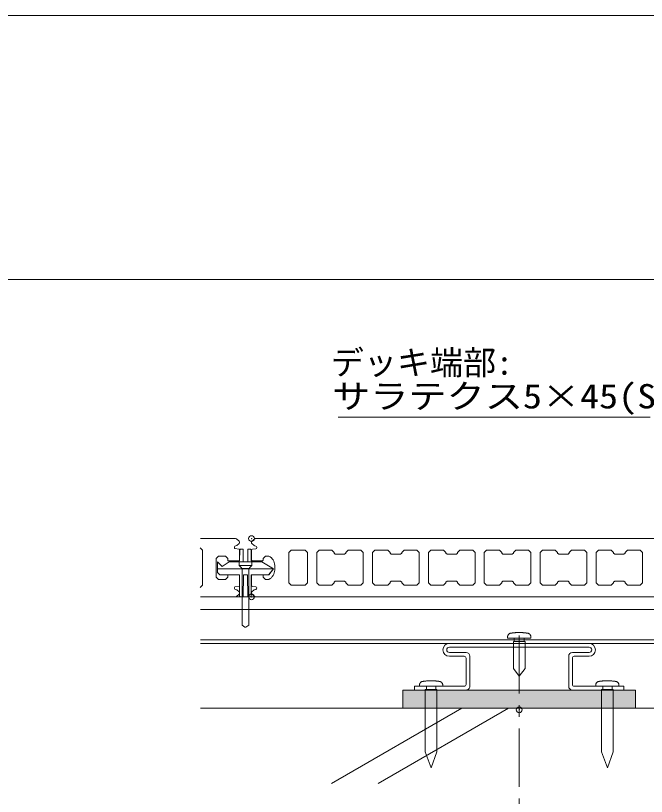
# Model space of a CAD drawing. Units: millimetres, scale not verified. Extents: x -4750 to 4750, y -3000 to 3000.
# Drawn here: x 3865.1 to 4136, y -1402.6 to -1067.5 of the extents above; entities that cross this region are included whole.
import ezdxf
from ezdxf.enums import TextEntityAlignment as Align

# ---------------------------------------------------------------- set-up
doc = ezdxf.new("R2010")
doc.units = ezdxf.units.MM
doc.header["$LTSCALE"] = 5
doc.header["$PDMODE"] = 32
doc.header["$PDSIZE"] = 2.5
doc.linetypes.add('CHAIN1', pattern=[8, 5, -1, 1, -1])
for name, color, linetype, lineweight in [('0-0_デッキ', 7, 'Continuous', 9), ('0-1_束', 7, 'Continuous', 9), ('0-2_根太', 7, 'Continuous', 9), ('0-3_一般', 7, 'Continuous', 9), ('0-5_図枠', 7, 'Continuous', 9), ('0-6_文字', 7, 'Continuous', 9), ('0-8_ビス', 7, 'Continuous', 9), ('0-A_WQCS', 7, 'Continuous', 9)]:
    doc.layers.add(name, color=color, linetype=linetype, lineweight=lineweight)
doc.styles.add('ＭＳ ゴシック', font='')
doc.styles.get('ＭＳ ゴシック').set_extended_font_data('MS Gothic')

# ---------------------------------------------------------------- blocks, each defined once
blk = doc.blocks.new('グループ-11-1')
at = {"layer": '0-2_根太'}
for p, q in [((113028.3, -44885.6), (108290.6, -44885.6)), ((113028.3, -45285.6), (113028.3, -44885.6)), ((113028.3, -44995.6), (108290.6, -44995.6)), ((113028.3, -45253.6), (108290.6, -45253.6)), ((113028.3, -45285.6), (108290.6, -45285.6))]:
    blk.add_line(p, q, dxfattribs=at)
blk = doc.blocks.new('グループ-85-1')
at = {"layer": '0-3_一般'}
for p, q in [((-40, 298), (-40, 326)), ((40, 326), (40, 298))]:
    blk.add_line(p, q, dxfattribs=at)
for points in [[(-92.2, 357.2), (-93.6, 355.4), (-94.9, 353.5), (-96.1, 351.6), (-97.1, 349.6), (-97.9, 347.6), (-98.6, 345.5), (-99.2, 343.4), (-99.6, 341.3), (-99.9, 339.3), (-100, 337.2), (-100, 336), (-100, 335.5), (-100, 335), (-100, 334.5), (-100, 334.1), (-100, 333.6), (-100, 333.1), (-100, 332.6), (-100, 332.1), (-100, 331.7), (-100, 331.2), (-100, 330.7), (-100, 330.2), (-100, 329.7), (-100, 329.3), (-100, 328.8), (-100, 328.3), (-100, 327.8), (-100, 327.3), (-100, 326.8), (-100, 326.4), (-97.6, 326), (-88.2, 326), (-78.8, 326), (-69.4, 326), (-60, 326), (-50.6, 326), (-41.2, 326), (-31.8, 326)], [(-17.1, 373.6), (-21.8, 373.4), (-26.5, 373.1), (-31.2, 372.8), (-35.9, 372.4), (-40.6, 371.9), (-45.3, 371.4), (-50, 370.8), (-51, 370.7), (-52.1, 370.5), (-53.1, 370.4), (-54.2, 370.3), (-55.2, 370.1), (-56.2, 370), (-57.3, 369.9), (-58.3, 369.7), (-59.3, 369.6), (-60.4, 369.5), (-61.4, 369.3), (-62.5, 369.2), (-63.5, 369.1), (-64.5, 368.9), (-65.6, 368.8), (-66.6, 368.7), (-67.7, 368.5), (-68.7, 368.4), (-69.7, 368.3), (-70.8, 368.1), (-71.8, 368), (-73.6, 367.7), (-75.6, 367.3), (-77.6, 366.8), (-79.6, 366.1), (-81.6, 365.2), (-83.5, 364.2), (-85.4, 363.1), (-87.3, 361.8), (-89, 360.4), (-90.7, 358.8), (-92.2, 357.2)], [(79.1, 366.3), (77.1, 366.9), (75.1, 367.4), (73.1, 367.8), (71.5, 368), (70.5, 368.2), (69.5, 368.3), (68.4, 368.4), (67.4, 368.6), (66.4, 368.7), (65.3, 368.8), (64.3, 369), (63.2, 369.1), (62.2, 369.2), (61.2, 369.4), (60.1, 369.5), (59.1, 369.6), (58, 369.8), (57, 369.9), (56, 370), (54.9, 370.2), (53.9, 370.3), (52.9, 370.4), (51.8, 370.6), (50.8, 370.7), (48.8, 370.9), (44.1, 371.5), (39.4, 372), (34.7, 372.5), (30, 372.8), (25.3, 373.2), (20.6, 373.5), (15.9, 373.7), (11.2, 373.8), (6.5, 373.9), (1.8, 374), (-2.9, 374), (-7.6, 373.9), (-12.4, 373.8), (-17.1, 373.6)], [(100, 326), (100, 326.5), (100, 327), (100, 327.4), (100, 327.9), (100, 328.4), (100, 328.9), (100, 329.4), (100, 329.9), (100, 330.3), (100, 330.8), (100, 331.3), (100, 331.8), (100, 332.3), (100, 332.7), (100, 333.2), (100, 333.7), (100, 334.2), (100, 334.7), (100, 335.2), (100, 335.6), (100, 336.1), (100, 337.7), (99.8, 339.8), (99.5, 341.8), (99.1, 343.9), (98.5, 346), (97.7, 348.1), (96.8, 350.1), (95.8, 352.1), (94.6, 354), (93.3, 355.8), (91.8, 357.6), (90.3, 359.2), (88.6, 360.7), (86.8, 362.1), (84.9, 363.4), (83, 364.5), (81.1, 365.4), (79.1, 366.3)], [(-31.8, 326), (-22.4, 326), (-12.9, 326), (-3.5, 326), (5.9, 326), (15.3, 326), (24.7, 326), (34.1, 326), (43.5, 326), (52.9, 326), (62.4, 326), (71.8, 326), (81.2, 326), (90.6, 326), (100, 326), (100, 326)]]:
    blk.add_lwpolyline(points, dxfattribs=at)
blk.add_lwpolyline([(50, 298), (50, -236), (0, -374), (-50, -236), (-50, 298)], close=True, dxfattribs=at)
blk = doc.blocks.new('シンボル-22')
at = {"layer": '0-3_一般'}
blk.add_blockref('グループ-85-1', (0, 0), dxfattribs=at)
blk = doc.blocks.new('グループ-208-1')
at = {"layer": '0-3_一般'}
blk.add_point((111028.3, -45855.6), dxfattribs=at)
at = {"layer": '0-8_ビス'}
for p in [(110271.3, -45979.6), (111785.3, -45979.6)]:
    blk.add_blockref('シンボル-22', p, dxfattribs=at)
blk = doc.blocks.new('グループ-223-1')
at = {"layer": '0-8_ビス'}
for p, q in [((110985.9, -45267.6), (110985.9, -45239.6)), ((111070.7, -45239.6), (111070.7, -45267.6))]:
    blk.add_line(p, q, dxfattribs=at)
for points in [[(110936.1, -45208.5), (110934.7, -45210.3), (110933.4, -45212.1), (110932.2, -45214.1), (110931.2, -45216.1), (110930.4, -45218.1), (110929.7, -45220.2), (110929.1, -45222.2), (110928.7, -45224.3), (110928.5, -45226.4), (110928.3, -45228.4), (110928.3, -45229.7), (110928.3, -45230.1), (110928.3, -45230.6), (110928.3, -45231.1), (110928.3, -45231.6), (110928.3, -45232.1), (110928.3, -45232.5), (110928.3, -45233), (110928.3, -45233.5), (110928.3, -45234), (110928.3, -45234.5), (110928.3, -45235), (110928.3, -45235.4), (110928.3, -45235.9), (110928.3, -45236.4), (110928.3, -45236.9), (110928.3, -45237.4), (110928.3, -45237.8), (110928.3, -45238.3), (110928.3, -45238.8), (110928.3, -45239.3), (110930.7, -45239.6), (110940.1, -45239.6), (110949.5, -45239.6), (110958.9, -45239.6), (110968.3, -45239.6), (110977.7, -45239.6), (110987.1, -45239.6), (110996.6, -45239.6)], [(111011.3, -45192), (111006.6, -45192.3), (111001.9, -45192.5), (110997.1, -45192.9), (110992.4, -45193.3), (110987.7, -45193.8), (110983, -45194.3), (110978.3, -45194.8), (110977.3, -45195), (110976.2, -45195.1), (110975.2, -45195.2), (110974.2, -45195.4), (110973.1, -45195.5), (110972.1, -45195.6), (110971.1, -45195.8), (110970, -45195.9), (110969, -45196), (110967.9, -45196.2), (110966.9, -45196.3), (110965.9, -45196.4), (110964.8, -45196.6), (110963.8, -45196.7), (110962.7, -45196.8), (110961.7, -45197), (110960.7, -45197.1), (110959.6, -45197.2), (110958.6, -45197.4), (110957.6, -45197.5), (110956.5, -45197.6), (110954.8, -45197.9), (110952.8, -45198.3), (110950.8, -45198.9), (110948.7, -45199.6), (110946.8, -45200.4), (110944.8, -45201.4), (110942.9, -45202.6), (110941.1, -45203.9), (110939.3, -45205.3), (110937.7, -45206.8), (110936.1, -45208.5)], [(110996.6, -45239.6), (111006, -45239.6), (111015.4, -45239.6), (111024.8, -45239.6), (111034.2, -45239.6), (111043.6, -45239.6), (111053, -45239.6), (111062.4, -45239.6), (111071.9, -45239.6), (111081.3, -45239.6), (111090.7, -45239.6), (111100.1, -45239.6), (111109.5, -45239.6), (111118.9, -45239.6), (111128.3, -45239.6)], [(111107.4, -45199.4), (111105.4, -45198.7), (111103.4, -45198.2), (111101.4, -45197.8), (111099.9, -45197.6), (111098.8, -45197.5), (111097.8, -45197.3), (111096.7, -45197.2), (111095.7, -45197.1), (111094.7, -45196.9), (111093.6, -45196.8), (111092.6, -45196.7), (111091.6, -45196.5), (111090.5, -45196.4), (111089.5, -45196.3), (111088.4, -45196.1), (111087.4, -45196), (111086.4, -45195.9), (111085.3, -45195.7), (111084.3, -45195.6), (111083.3, -45195.5), (111082.2, -45195.3), (111081.2, -45195.2), (111080.1, -45195.1), (111079.1, -45194.9), (111077.1, -45194.7), (111072.4, -45194.1), (111067.7, -45193.6), (111063, -45193.2), (111058.3, -45192.8), (111053.6, -45192.5), (111048.9, -45192.2), (111044.2, -45192), (111039.5, -45191.8), (111034.8, -45191.7), (111030.1, -45191.7), (111025.4, -45191.7), (111020.7, -45191.7), (111016, -45191.8), (111011.3, -45192)], [(111128.3, -45239.6), (111128.3, -45239.2), (111128.3, -45238.7), (111128.3, -45238.2), (111128.3, -45237.7), (111128.3, -45237.2), (111128.3, -45236.8), (111128.3, -45236.3), (111128.3, -45235.8), (111128.3, -45235.3), (111128.3, -45234.8), (111128.3, -45234.4), (111128.3, -45233.9), (111128.3, -45233.4), (111128.3, -45232.9), (111128.3, -45232.4), (111128.3, -45231.9), (111128.3, -45231.5), (111128.3, -45231), (111128.3, -45230.5), (111128.3, -45230), (111128.3, -45229.5), (111128.3, -45227.9), (111128.1, -45225.9), (111127.8, -45223.8), (111127.4, -45221.7), (111126.8, -45219.6), (111126.1, -45217.6), (111125.2, -45215.5), (111124.1, -45213.6), (111122.9, -45211.6), (111121.6, -45209.8), (111120.2, -45208.1), (111118.6, -45206.4), (111116.9, -45204.9), (111115.1, -45203.5), (111113.3, -45202.3), (111111.4, -45201.2), (111109.4, -45200.2), (111107.4, -45199.4)]]:
    blk.add_lwpolyline(points, dxfattribs=at)
blk.add_lwpolyline([(111078.3, -45267.6), (111078.3, -45501.9), (111028.3, -45567.6), (110978.3, -45501.9), (110978.3, -45267.6)], close=True, dxfattribs=at)
blk = doc.blocks.new('グループ-464-1')
at = {"layer": '0-0_デッキ'}
for p, q in [((108590.8, -44385.6), (108290.6, -44385.6)), ((108599.7, -44388.8), (108590.8, -44385.6)), ((108622, -44407.4), (108599.7, -44388.8)), ((108600.8, -44445.6), (108621.9, -44428.8)), ((108621.9, -44428.8), (108625.8, -44420.6)), ((108625.8, -44415.6), (108622, -44407.4)), ((108625.8, -44420.6), (108625.8, -44415.6)), ((108285.8, -44465.6), (108305.8, -44485.6)), ((108305.8, -44485.6), (108305.8, -44785.6)), ((108580.8, -44456.6), (108585.6, -44450.2)), ((108580.8, -44466.6), (108580.8, -44456.6)), ((108585.8, -44472.1), (108580.8, -44466.6)), ((108585.6, -44450.2), (108600.8, -44445.6)), ((108620.9, -44475.2), (108585.8, -44472.1)), ((108625.8, -44480.6), (108620.9, -44475.2)), ((108625.8, -44570.6), (108625.8, -44480.6)), ((108425.8, -44555.6), (108445.8, -44535.6)), ((108425.8, -44715.6), (108425.8, -44555.6)), ((108445.8, -44535.6), (108505.8, -44535.6)), ((108505.8, -44535.6), (108525.8, -44555.6)), ((108525.8, -44555.6), (108525.8, -44575.6)), ((108525.8, -44575.6), (108620.8, -44575.6)), ((108620.8, -44575.6), (108625.8, -44570.6)), ((108525.8, -44695.6), (108525.8, -44715.6)), ((108620.8, -44695.6), (108525.8, -44695.6)), ((108625.8, -44700.6), (108620.8, -44695.6)), ((108625.8, -44790.6), (108625.8, -44700.6)), ((108445.8, -44735.6), (108425.8, -44715.6)), ((108505.8, -44735.6), (108445.8, -44735.6)), ((108525.8, -44715.6), (108505.8, -44735.6)), ((108305.8, -44785.6), (108285.8, -44805.6)), ((108580.8, -44804.6), (108585.8, -44799.2)), ((108580.8, -44814.6), (108580.8, -44804.6)), ((108585.6, -44821.1), (108580.8, -44814.6)), ((108600.8, -44825.6), (108585.6, -44821.1)), ((108585.8, -44799.2), (108620.9, -44796.1)), ((108621.9, -44842.5), (108600.8, -44825.6)), ((108620.9, -44796.1), (108625.8, -44790.6)), ((108290.6, -44885.6), (108590.8, -44885.6)), ((108590.8, -44885.6), (108599.7, -44882.4)), ((108599.7, -44882.4), (108622, -44863.8)), ((108625.8, -44850.6), (108621.9, -44842.5)), ((108622, -44863.8), (108625.8, -44855.6)), ((108625.8, -44855.6), (108625.8, -44850.6))]:
    blk.add_line(p, q, dxfattribs=at)
blk = doc.blocks.new('グループ-29-1')
at = {"layer": '0-A_WQCS'}
for p, q in [((-48.2, 329.1), (-49.8, 234.5)), ((-20, 335), (-42.2, 335)), ((-20, 335), (-20, 329.2)), ((-20, 329.2), (-20, 234.7)), ((20, 329.2), (20, 335)), ((42.2, 335), (20, 335)), ((20, 234.7), (20, 329.2)), ((49.8, 234.5), (48.2, 329.1)), ((-140, 225), (140, 225)), ((240, 165), (-240, 165)), ((200, 115), (240, 165)), ((-50, 105.6), (-50, -69)), ((-16.9, 105.3), (-19.9, -69.2)), ((19.9, -69.2), (16.9, 105.3)), ((50, -69), (50, 105.6)), ((-44, -75), (-20, -75)), ((-19.9, -69.2), (-20, -75)), ((20, -75), (19.9, -69.2)), ((20, -75), (44, -75))]:
    blk.add_line(p, q, dxfattribs=at)
blk.add_lwpolyline([(-240, 225), (-200, 185), (-140, 225), (-49.8, 235), (-48.2, 329.1), (-42.2, 335), (-20, 335), (-20, 225), (20, 225), (20, 335), (42.2, 335), (48.2, 329.1), (49.8, 235), (140, 225), (240, 165), (198.9, 115), (50, 115), (50, -69), (44, -75), (20, -75), (16.7, 115), (-16.7, 115), (-20, -75), (-44, -75), (-50, -69), (-50, 115), (-220, 115), (-240, 135)], close=True, dxfattribs=at)
for centre, start, end in [((-42.2, 329), 90, 179), ((42.2, 329), 1, 90), ((-44, -69), 180, 270), ((44, -69), 270, 0)]:
    blk.add_arc(centre, 6, start, end, dxfattribs=at)
blk = doc.blocks.new('グループ-30-1')
at = {"layer": '0-A_WQCS'}
for p, q in [((55, 225), (55, 195)), ((55, 195), (-55, 195)), ((-55, 195), (-39.9, 179.9)), ((28.2, 168.2), (-28.2, 168.2)), ((-28.2, 151.6), (-28.2, -317)), ((28.2, 151.6), (28.2, -317)), ((55, 195), (39.9, 179.9)), ((-28.2, -317), (-3.6, -334.2)), ((-3.6, -334.2), (0, -335))]:
    blk.add_line(p, q, dxfattribs=at)
for points in [[(55, 225), (-55, 225), (-55, 195)], [(0, -335), (3.6, -334.2), (28.2, -317)]]:
    blk.add_lwpolyline(points, dxfattribs=at)
for centre, start, end in [((-68.2, 151.6), 0, 45), ((68.2, 151.6), 135, 180)]:
    blk.add_arc(centre, 40, start, end, dxfattribs=at)
blk = doc.blocks.new('グループ-31-1')
at = {"layer": '0-A_WQCS'}
for name in ['グループ-29-1', 'グループ-30-1']:
    blk.add_blockref(name, (0, 0), dxfattribs=at)
blk = doc.blocks.new('WQCS2016断')
at = {"layer": '0-A_WQCS'}
blk.add_blockref('グループ-31-1', (0, 0), dxfattribs=at)

msp = doc.modelspace()

# ---------------------------------------------------------------- linework, layer by layer
at = {"layer": '0-0_デッキ'}
for p, q in [((3966.416, -1293.464), (3966.416, -1293.732)), ((3966.607, -1294.129), (3967.589, -1294.915)), ((3968.203, -1296.317), (3966.879, -1296.435)), ((3967.76, -1295.005), (3968.304, -1295.168)), ((3968.666, -1295.654), (3968.666, -1295.811)), ((3976.416, -1303.466), (3976.416, -1305.466)), ((3966.879, -1312.498), (3968.203, -1312.615)), ((3968.666, -1313.121), (3968.666, -1313.278)), ((3966.416, -1315.2), (3966.416, -1315.469)), ((3967.589, -1314.018), (3966.607, -1314.804)), ((3968.304, -1313.765), (3967.76, -1313.928))]:
    msp.add_line(p, q, dxfattribs=at)
for points in [[(4186.233, -1293.074), (4184.904, -1291.966), (3967.928, -1291.966), (3966.599, -1293.074)], [(3966.416, -1296.941), (3966.416, -1301.216), (3966.666, -1301.466), (3971.166, -1301.466), (3971.416, -1301.216), (3971.416, -1300.466), (3972.416, -1299.466), (3973.916, -1299.466)], [(3973.916, -1309.466), (3972.416, -1309.466), (3971.416, -1308.466), (3971.416, -1307.716), (3971.166, -1307.466), (3966.666, -1307.466), (3966.416, -1307.716), (3966.416, -1311.992)], [(3966.599, -1315.859), (3967.928, -1316.966), (4184.904, -1316.966)]]:
    msp.add_lwpolyline(points, dxfattribs=at)
for points in [[(3983.415, -1311.966), (3982.415, -1310.966), (3982.415, -1297.966), (3983.415, -1296.966), (3989.416, -1296.966), (3990.416, -1297.966), (3990.416, -1310.966), (3989.416, -1311.966)], [(4013.416, -1296.966), (4014.416, -1297.966), (4014.416, -1310.966), (4013.416, -1311.966), (4007.916, -1311.966), (4006.916, -1310.966), (4006.916, -1310.716), (4006.416, -1310.216), (4002.416, -1310.216), (4001.916, -1310.716), (4001.916, -1310.966), (4000.916, -1311.966), (3995.416, -1311.966), (3994.416, -1310.966), (3994.416, -1297.966), (3995.416, -1296.966), (4000.916, -1296.966), (4001.916, -1297.966), (4001.916, -1298.216), (4002.416, -1298.716), (4006.416, -1298.716), (4006.916, -1298.216), (4006.916, -1297.966), (4007.916, -1296.966)], [(4030.417, -1310.216), (4026.417, -1310.216), (4025.917, -1310.716), (4025.917, -1310.966), (4024.917, -1311.966), (4019.416, -1311.966), (4018.416, -1310.966), (4018.416, -1297.966), (4019.416, -1296.966), (4024.917, -1296.966), (4025.917, -1297.966), (4025.917, -1298.216), (4026.417, -1298.716), (4030.417, -1298.716), (4030.917, -1298.216), (4030.917, -1297.966), (4031.917, -1296.966), (4037.417, -1296.966), (4038.417, -1297.966), (4038.417, -1310.966), (4037.417, -1311.966), (4031.917, -1311.966), (4030.917, -1310.966), (4030.917, -1310.716)], [(4061.418, -1296.966), (4062.418, -1297.966), (4062.418, -1310.966), (4061.418, -1311.966), (4055.917, -1311.966), (4054.917, -1310.966), (4054.917, -1310.716), (4054.417, -1310.216), (4050.417, -1310.216), (4049.917, -1310.716), (4049.917, -1310.966), (4048.917, -1311.966), (4043.417, -1311.966), (4042.417, -1310.966), (4042.417, -1297.966), (4043.417, -1296.966), (4048.917, -1296.966), (4049.917, -1297.966), (4049.917, -1298.216), (4050.417, -1298.716), (4054.417, -1298.716), (4054.917, -1298.216), (4054.917, -1297.966), (4055.917, -1296.966)], [(4067.414, -1296.966), (4072.914, -1296.966), (4073.914, -1297.966), (4073.914, -1298.216), (4074.414, -1298.716), (4078.414, -1298.716), (4078.914, -1298.216), (4078.914, -1297.966), (4079.914, -1296.966), (4085.414, -1296.966), (4086.414, -1297.966), (4086.414, -1310.966), (4085.414, -1311.966), (4079.914, -1311.966), (4078.914, -1310.966), (4078.914, -1310.716), (4078.414, -1310.216), (4074.414, -1310.216), (4073.914, -1310.716), (4073.914, -1310.966), (4072.914, -1311.966), (4067.414, -1311.966), (4066.414, -1310.966), (4066.414, -1297.966)], [(4097.915, -1298.216), (4098.415, -1298.716), (4102.415, -1298.716), (4102.915, -1298.216), (4102.915, -1297.966), (4103.915, -1296.966), (4109.415, -1296.966), (4110.415, -1297.966), (4110.415, -1310.966), (4109.415, -1311.966), (4103.915, -1311.966), (4102.915, -1310.966), (4102.915, -1310.716), (4102.415, -1310.216), (4098.415, -1310.216), (4097.915, -1310.716), (4097.915, -1310.966), (4096.915, -1311.966), (4091.415, -1311.966), (4090.415, -1310.966), (4090.415, -1297.966), (4091.415, -1296.966), (4096.915, -1296.966), (4097.915, -1297.966)], [(4126.916, -1298.216), (4126.916, -1297.966), (4127.916, -1296.966), (4133.416, -1296.966), (4134.416, -1297.966), (4134.416, -1310.966), (4133.416, -1311.966), (4127.916, -1311.966), (4126.916, -1310.966), (4126.916, -1310.716), (4126.416, -1310.216), (4122.415, -1310.216), (4121.915, -1310.716), (4121.915, -1310.966), (4120.915, -1311.966), (4115.415, -1311.966), (4114.415, -1310.966), (4114.415, -1297.966), (4115.415, -1296.966), (4120.915, -1296.966), (4121.915, -1297.966), (4121.915, -1298.216), (4122.415, -1298.716), (4126.416, -1298.716)]]:
    msp.add_lwpolyline(points, close=True, dxfattribs=at)
for centre, radius, start, end in [((3966.924, -1293.464), 0.508, 129.80454, 180), ((3966.924, -1293.732), 0.508, 180, 231.34124), ((3966.924, -1296.941), 0.508, 95.07873, 180), ((3967.906, -1294.518), 0.508, 231.34101, 253.30123), ((3968.158, -1295.811), 0.508, 275.07873, 0), ((3968.158, -1295.654), 0.508, 0, 73.30178), ((3971.708, -1303.628), 4.711, 1.96831, 62.05038), ((3971.708, -1305.305), 4.711, 297.94962, 358.03169), ((3966.924, -1311.992), 0.508, 180, 264.92127), ((3968.158, -1313.121), 0.508, 0, 84.92127), ((3968.158, -1313.278), 0.508, 286.69822, 0), ((3966.924, -1315.2), 0.508, 128.65876, 180), ((3966.924, -1315.469), 0.508, 180, 230.19546), ((3967.906, -1314.415), 0.508, 106.69877, 128.65899)]:
    msp.add_arc(centre, radius, start, end, dxfattribs=at)
at = {"layer": '0-1_束'}
msp.add_lwpolyline([(4031.416, -1356.966), (4131.416, -1356.966), (4131.416, -1364.766), (4031.416, -1364.766)], close=True, dxfattribs=at)
at = {"layer": '0-1_束', "color": 254}
msp.add_solid([(4031.416, -1364.766), (4031.416, -1356.966), (4131.416, -1364.766), (4131.416, -1356.966)], dxfattribs=at)
at = {"layer": '0-3_一般'}
for p, q in [((3477.757, -1180.712), (4264.807, -1180.712)), ((4111.416, -1336.966), (4051.416, -1336.966)), ((4051.416, -1338.566), (4111.416, -1338.566)), ((4058.566, -1340.866), (4051.416, -1340.866)), ((4051.416, -1342.466), (4057.766, -1342.466)), ((4058.566, -1343.266), (4058.566, -1354.566)), ((4060.166, -1355.366), (4060.166, -1342.466)), ((4102.666, -1342.466), (4102.666, -1355.366)), ((4111.416, -1340.866), (4104.266, -1340.866)), ((4104.266, -1354.566), (4104.266, -1343.266)), ((4105.066, -1342.466), (4111.416, -1342.466)), ((4196.416, -1364.766), (3944.53, -1364.766))]:
    msp.add_line(p, q, dxfattribs=at)
at = {"layer": '0-3_一般', "linetype": 'CHAIN1'}
msp.add_line((4081.416, -1333.501), (4081.416, -1430.871), dxfattribs=at)
at = {"layer": '0-3_一般', "color": 134}
for p, q in [((4056.776, -1364.766), (4000.764, -1397.105)), ((4076.776, -1364.766), (4020.764, -1397.105))]:
    msp.add_line(p, q, dxfattribs=at)
at = {"layer": '0-3_一般'}
for points in [[(4057.766, -1355.366), (4036.416, -1355.366), (4036.416, -1356.966), (4058.566, -1356.966)], [(4104.266, -1356.966), (4126.416, -1356.966), (4126.416, -1355.366), (4105.066, -1355.366)]]:
    msp.add_lwpolyline(points, dxfattribs=at)
for centre, radius, start, end in [((4051.416, -1339.716), 2.75, 90, 180), ((4111.416, -1339.716), 2.75, 0, 90), ((4051.416, -1339.716), 2.75, 180, 270), ((4051.416, -1339.716), 1.15, 90, 180), ((4051.416, -1339.716), 1.15, 180, 270), ((4111.416, -1339.716), 1.15, 0, 90), ((4111.416, -1339.716), 1.15, 270, 0), ((4111.416, -1339.716), 2.75, 270, 0), ((4057.766, -1343.266), 0.8, 0, 90), ((4058.566, -1342.466), 1.6, 0, 90), ((4104.266, -1342.466), 1.6, 90, 180), ((4105.066, -1343.266), 0.8, 90, 180), ((4057.766, -1354.566), 0.8, 270, 0), ((4058.566, -1355.366), 1.6, 270, 315), ((4058.566, -1355.366), 1.6, 315, 0), ((4104.266, -1355.366), 1.6, 180, 270), ((4105.066, -1354.566), 0.8, 180, 270)]:
    msp.add_arc(centre, radius, start, end, dxfattribs=at)
for p in [(3966.416, -1291.966), (3966.416, -1316.966)]:
    msp.add_point(p, dxfattribs=at)
at = {"layer": '0-5_図枠'}
msp.add_lwpolyline([(2500, -1067.501), (4500, -1067.501), (4500, -2367.501), (2500, -2367.501)], close=True, dxfattribs=at)
at = {"layer": '0-6_文字'}
msp.add_line((4137.663, -1239.904), (4003.645, -1239.904), dxfattribs=at)

# ---------------------------------------------------------------- block references
at = {"layer": '0-0_デッキ', "xscale": 0.05, "yscale": 0.05}
msp.add_blockref('グループ-464-1', (-1470, 927.316), dxfattribs=at)
at = {"layer": '0-2_根太', "xscale": 0.05, "yscale": 0.05}
msp.add_blockref('グループ-11-1', (-1470, 927.316), dxfattribs=at)
at = {"layer": '0-8_ビス', "xscale": 0.05, "yscale": 0.05}
for name in ['グループ-223-1', 'グループ-208-1']:
    msp.add_blockref(name, (-1470, 927.316), dxfattribs=at)
at = {"layer": '0-A_WQCS', "xscale": 0.05, "yscale": 0.05}
msp.add_blockref('WQCS2016断', (3963.792, -1313.217), dxfattribs=at)

# ---------------------------------------------------------------- texts
at = {"layer": '0-6_文字', "style": 'ＭＳ ゴシック'}
msp.add_text('デッキ端部:', height=10.41, dxfattribs=at).set_placement((4000.494, -1224.728), align=Align.BOTTOM_LEFT)
at = {"layer": '0-6_文字', "style": 'ＭＳ ゴシック', "width": 1.15}
msp.add_text('サラテクス5×45(SUS)', height=10.45, dxfattribs=at).set_placement((4001.047, -1239.228), align=Align.BOTTOM_LEFT)

doc.saveas('drawing.dxf')
